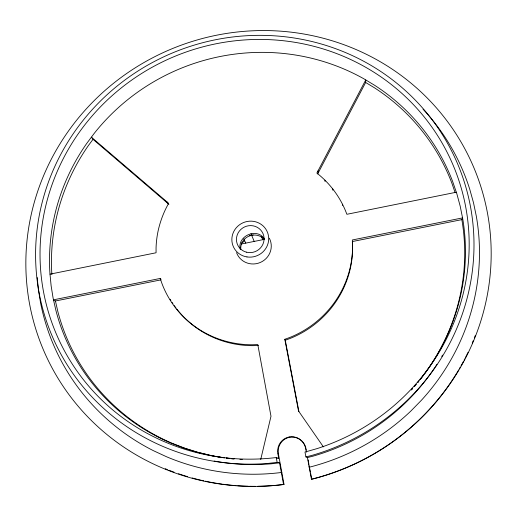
<?xml version="1.0" encoding="UTF-8"?>
<svg xmlns="http://www.w3.org/2000/svg" width="517" height="517" viewBox="0 0 517 517"><rect width="100%" height="100%" fill="white"/><g stroke="black" fill="none" stroke-linecap="round" stroke-linejoin="round"><path stroke-width="0.78" d="M317.671 173.932L365.655 82.474L365.745 79.935L316.856 173.079C330.421 183.677 340.962 198.114 346.862 214.297L456.311 192.221M260.71 459.523L270.992 416.256L257.796 344.574L252.6 344.768A98.741 95.716 -23.1 0 1 161.808 283.135L160.244 278.45L53.49 299.828L55.435 300.984L160.709 279.91M424.554 373.823A207.543 201.468 -23.1 0 0 461.991 220.494L461.817 219.635L462.553 217.903L352.329 239.978L352.568 244.98A98.741 95.716 -23.1 0 1 289.727 337.498L284.815 339.288L298.516 410.976L323.39 446.875M50 274.165L156.063 252.774L156.063 247.856A98.741 95.716 -23.1 0 1 158.305 230.052C160.457 220.707 163.902 211.66 168.665 203.336L91.386 137.179L93.028 139.319L88.375 145.587A207.543 201.468 -23.1 0 0 51.881 274.637M298.516 410.976L298.884 411.429L285.268 340.218L290.147 338.441A98.094 95.122 -23.1 0 0 352.562 246.519L352.329 241.549L461.817 219.635M264.349 238.86C256.988 227.202 236.818 236.069 240.315 249.394M289.565 437.279L289.132 437.001A14.457 14.14 82 0 0 277.907 453.797L278.708 458.152L275.29 457.661A215.608 208.803 -23.1 0 1 53.846 179.767A215.608 208.803 -23.1 0 1 411.228 102.347A215.608 208.803 -23.1 0 1 317.024 448.62L304.991 452.052L305.922 456.905L311.551 455.496A220.261 213.321 -23.1 0 0 419.701 104.802A220.261 213.321 -23.1 0 0 52.398 171.993A220.261 213.321 -23.1 0 0 268.627 463.348L277.138 462.353L279.568 462.831L283.549 484.455L284.027 484.403L278.417 453.952A14.353 14.043 81.9 0 1 289.216 437.35A14.353 14.043 81.9 0 1 305.851 447.987M434.823 367.555A213.431 207.11 -23.1 0 1 312.863 456.201L307.415 457.564L311.467 479.207L312.779 478.916A233.71 226.853 -23.1 0 0 434.254 105.436A233.71 226.853 -23.1 0 0 42.174 179.173A233.71 226.853 -23.1 0 0 282.308 484.649L284.027 484.403M249.272 235.707L253.227 234.912M241.252 244.024L264.187 239.41M277.778 458.295L278.708 458.152M279.568 462.831L271.335 463.794A213.431 207.11 -23.1 0 1 216.39 461.435M311.467 479.207L313.05 478.904A232.165 225.444 -23.1 0 0 449.221 384.667M258.429 345.466L253.272 345.653A98.094 95.122 -23.1 0 1 176.885 309.185M281.83 472.493L280.246 472.628A222.439 215.88 -23.1 0 1 166.493 456.737L153.549 450.746A222.439 215.88 -23.1 0 1 40.468 302.355L38.329 289.093L37.211 277.532M202.496 453.506L203.517 453.668M182.669 447.619L183.826 447.819M277.907 453.797L278.417 453.952M305.922 456.905L307.725 457.7M365.655 82.474L374.398 87.754A207.543 201.468 -23.1 0 1 452.02 183.567L455.102 192.602M93.028 139.319L168.91 204.299M160.244 278.45L161.078 279.316M166.778 201.714L167.973 203.498M284.815 339.288L285.268 340.218M243.791 238.848L245.73 243.119M250.978 233.632L254.202 241.413M262.688 239.707L261.531 236.631A13.177 3.289 -11 0 0 262.268 237.348M55.435 300.984L57.891 311.732A207.543 201.468 -23.1 0 0 172.516 443.444L184.944 448.252L197.72 452.259L210.774 455.438A207.543 201.468 -23.1 0 0 224.061 457.771M306.006 448.717L306.284 450.158M309.625 468.105L310.381 472.066M310.685 473.65L311.441 477.611M306.381 452.142L305.689 448.523A14.457 14.14 82 0 0 289.139 437.001M276.252 457.519L277.138 462.353M308.126 459.917L308.933 464.356M309.205 465.836L309.179 467.245A222.439 215.88 -23.1 0 0 411.177 410.731L421.407 400.268A222.439 215.88 -23.1 0 0 476.319 216.209L473.507 202.761L469.837 189.571A222.439 215.88 -23.1 0 0 423.042 109.229M318.045 170.817L318.265 172.807M324.915 180.142L325.031 181.435M332.767 188.957L332.851 190.217M342.512 204.241L342.551 205.436M442.513 355.114A213.431 207.11 -23.1 0 1 441.751 356.446M436.936 364.33A213.431 207.11 -23.1 0 1 435.249 366.915M215.634 461.3A213.431 207.11 -23.1 0 1 214.116 461.028M420.172 379.465A208.92 202.722 -23.1 0 0 462.728 218.769L460.182 206.128L456.828 193.726L452.685 181.609A208.92 202.722 -23.1 0 0 374.547 85.24L363.839 78.784A208.92 202.722 -23.1 0 0 94.139 133.476L86.694 143.48A208.92 202.722 -23.1 0 0 49.923 273.312L51.131 285.849L53.141 298.309L55.952 310.639A208.92 202.722 -23.1 0 0 171.282 443.218L183.793 448.058L196.654 452.084L209.799 455.29A208.92 202.722 -23.1 0 0 224.759 457.855M419.164 380.712A208.92 202.722 -23.1 0 1 417.633 382.574M416.082 384.422A208.92 202.722 -23.1 0 1 414.511 386.244M412.379 388.661A208.92 202.722 -23.1 0 1 411.299 389.85M242.337 459.477A208.92 202.722 -23.1 0 1 239.927 459.342M234.324 458.922A208.92 202.722 -23.1 0 1 231.125 458.618M229.535 458.443A208.92 202.722 -23.1 0 1 226.349 458.062M240.773 249.233A13.371 12.964 -23.1 0 1 243.106 240.806C247.132 235.009 255.637 233.225 261.583 237.083A13.371 12.964 -23.1 0 1 264.161 239.3M269.299 238.156A17.946 17.391 -23.1 0 1 260.452 262.403A17.946 17.391 -23.1 0 1 236.54 252.619M175.967 307.99A98.094 95.122 -23.1 0 1 174.19 305.56M172.911 303.699A98.094 95.122 -23.1 0 1 172.09 302.445M170.888 300.539A98.094 95.122 -23.1 0 1 170.119 299.253M423.604 375.096A207.543 201.468 -23.1 0 1 420.192 379.51M418.699 381.378A207.543 201.468 -23.1 0 1 417.691 382.612M416.153 384.448A207.543 201.468 -23.1 0 1 414.595 386.27M412.488 388.674A207.543 201.468 -23.1 0 1 411.422 389.863M233.548 458.902A207.543 201.468 -23.1 0 1 231.17 458.657M228.792 458.392A207.543 201.468 -23.1 0 1 226.427 458.094M475.194 335.727A232.165 225.444 -23.1 0 1 474.335 337.931M473.152 340.852A232.165 225.444 -23.1 0 1 472.234 343.036M468.014 352.394A232.165 225.444 -23.1 0 1 465.558 357.37M464.835 358.779A232.165 225.444 -23.1 0 1 464.104 360.187M463.361 361.583A232.165 225.444 -23.1 0 1 461.067 365.765M460.285 367.148A232.165 225.444 -23.1 0 1 459.49 368.531M458.689 369.901A232.165 225.444 -23.1 0 1 457.467 371.956M457.054 372.634A232.165 225.444 -23.1 0 1 449.68 384.015M282.793 484.597A232.165 225.444 -23.1 0 1 257.821 486.303M255.398 486.329A232.165 225.444 -23.1 0 1 249.763 486.29M248.154 486.258A232.165 225.444 -23.1 0 1 237.717 485.754M236.114 485.637A232.165 225.444 -23.1 0 1 222.568 484.196M221.774 484.086A232.165 225.444 -23.1 0 1 207.608 481.663M206.826 481.501A232.165 225.444 -23.1 0 1 205.268 481.172M203.711 480.836A232.165 225.444 -23.1 0 1 192.137 477.96M187.561 476.648A232.165 225.444 -23.1 0 1 178.514 473.746M174.048 472.163A232.165 225.444 -23.1 0 1 168.885 470.199M167.424 469.61A232.165 225.444 -23.1 0 1 165.233 468.719M244.354 240.095A13.145 3.27 -10.3 0 1 241.594 242.996M246.971 256.93A18.522 17.914 -23.1 0 0 267.625 232.676A18.522 17.914 -23.1 0 0 236.224 227.829A18.522 17.914 -23.1 0 0 246.971 256.93M246.318 252.147A13.888 13.436 -23.1 0 0 263.702 235.655A13.888 13.436 -23.1 0 0 240.754 229.535A13.888 13.436 -23.1 0 0 246.318 252.147"/></g></svg>
